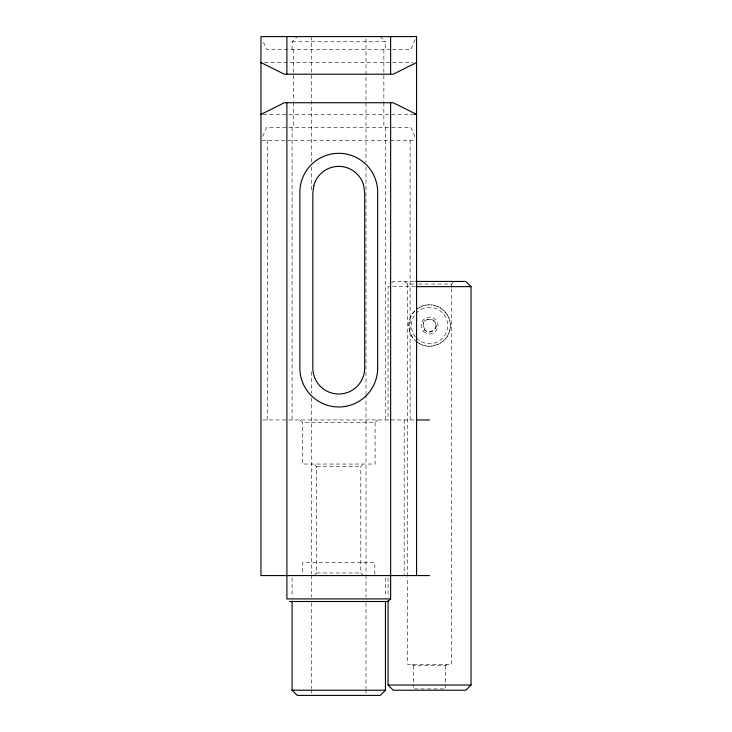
<?xml version="1.0" encoding="UTF-8"?>
<svg xmlns="http://www.w3.org/2000/svg" width="732" height="732" viewBox="0 0 732 732"><rect width="100%" height="100%" fill="white"/><g stroke="black" fill="none" stroke-linecap="round" stroke-linejoin="round"><path stroke-width="0.55" stroke-dasharray="3.66 2.75" d="M262.733 136.372L266.64 127.377L390.613 127.377M415.245 39.565L410.862 49.566L391.702 49.566M414.87 310.862C406.974 318.667 406.974 332.41 414.87 340.206M292.077 49.566L292.077 41.788L297.265 36.6M391.748 282.927L393.23 281.445L414.678 281.445M418.521 284.043L451.589 284.043L454.188 281.445M299.864 419.948L302.453 422.547L375.077 422.547L377.675 419.948M363.411 575.572L360.812 572.973L360.812 466.632L363.411 464.042M314.129 575.572L316.718 572.973L316.718 466.632L314.129 464.042M412.171 664.272L413.461 665.571L445.623 665.571L446.923 664.272M416.444 309.663C428.796 298.189 450.985 308.794 450.299 325.539C450.985 342.283 428.796 352.888 416.444 341.414M292.077 41.788L385.453 41.788L385.453 49.566M390.613 49.566L266.64 49.566L262.733 40.58M264.362 62.54L413.168 62.54M263.227 114.412L413.168 114.412M391.702 127.377L410.862 127.377L415.245 137.387M262.065 140.352L415.712 140.352M404.906 281.445L407.495 284.043L417.377 284.043M415.465 286.633L388.042 286.633L388.042 419.948M262.852 419.948L416.581 419.948M316.718 466.632L360.812 466.632M316.718 572.973L360.812 572.973M380.265 36.6L385.453 41.788M424.963 330.123C415.776 309.224 450.83 323.7 429.547 332.026A6.57 6.515 89.8 0 1 424.963 330.123M451.589 284.043L451.589 287.466M451.589 288.609L451.589 664.272L407.495 664.272L407.495 577.493M445.623 665.571L445.623 683.359M445.623 684.466L445.623 688.913L413.461 688.913L413.461 684.466M413.461 665.571L413.461 683.359M410.094 140.352L410.094 419.948M407.495 284.043L407.495 576.349M404.165 419.948L404.165 575.572M388.042 577.85L388.042 597.23M385.453 127.377L385.453 419.948M385.453 577.841L385.453 597.138M383.861 49.566L383.861 101.446M383.861 102.572L383.861 127.377M375.077 422.547L375.077 464.042L302.453 464.042L302.453 422.547M374.839 574.492L374.839 562.606L302.7 562.606L302.7 574.492M366 38.888L366 162.412M366 166.988L366 393.45M366 394.594L366 574.163M366 575.306L366 597.038M366 602.756L366 688.538M366 689.681L366 693.113M311.53 36.6L311.53 162.412M311.53 166.988L311.53 191.006M311.53 371.719L311.53 393.45M311.53 398.025L311.53 574.163M311.53 575.306L311.53 597.038M311.53 602.756L311.53 688.538M311.53 689.681L311.53 693.113M293.669 49.566L293.669 101.446M293.669 102.572L293.669 127.377M292.077 127.377L292.077 419.948M292.077 577.841L292.077 597.138M267.436 140.352L267.436 419.948M419.171 307.568A20.752 20.752 0 0 1 450.299 325.539A20.752 20.752 0 0 1 419.171 343.509M417.35 342.329A20.752 20.752 0 0 1 417.35 308.748M415.437 336.967A18.154 18.154 0 0 1 426.079 307.715A18.154 18.154 0 0 1 446.904 330.846A18.154 18.154 0 0 1 416.709 338.376M436.034 325.539L435.165 328.778A6.487 6.487 0 0 1 425.374 330.507A6.487 6.487 0 0 1 425.374 320.57A6.487 6.487 0 0 1 435.165 322.3L436.034 325.539M423.581 331.495A8.427 8.427 0 0 0 437.69 327.716A8.427 8.427 0 0 0 427.36 317.395A8.427 8.427 0 0 0 423.581 331.495"/><path stroke-width="1.1" d="M385.453 601.677L385.453 690.212L380.265 695.4L297.265 695.4L292.077 690.212L292.077 601.677M390.641 102.736L390.641 598.913L388.024 601.512L289.506 601.512M415.767 281.445L465.854 281.445L471.042 286.633L471.042 685.024L465.808 690.212L393.276 690.212L388.042 685.024L388.042 600.652M260.958 114.412L284.3 102.736L393.23 102.736L416.581 114.412L414.303 114.412M416.581 62.54L393.23 74.206L284.3 74.206L260.958 62.54M416.581 286.633L471.042 286.633M416.352 419.948L429.547 419.948M429.547 575.572L260.958 575.572L260.958 36.6L416.581 36.6L416.581 575.572M390.641 598.913L286.889 598.913L286.889 102.736M388.042 685.024L471.042 685.024M292.077 690.212L385.453 690.212M390.641 36.6L390.641 74.206M286.889 36.6L286.889 74.206M313.818 185.535L312.829 193.074L312.829 368.077A25.94 25.94 0 0 0 338.77 394.008A25.94 25.94 0 0 0 364.701 368.077L364.701 193.074L363.713 185.535A25.821 25.821 0 0 0 313.818 185.535M377.675 368.077L377.675 192.223A38.906 38.906 0 0 0 338.77 153.317A38.906 38.906 0 0 0 299.864 192.223L299.864 368.077A38.906 38.906 0 0 0 338.77 406.983A38.906 38.906 0 0 0 377.675 368.077"/></g></svg>
